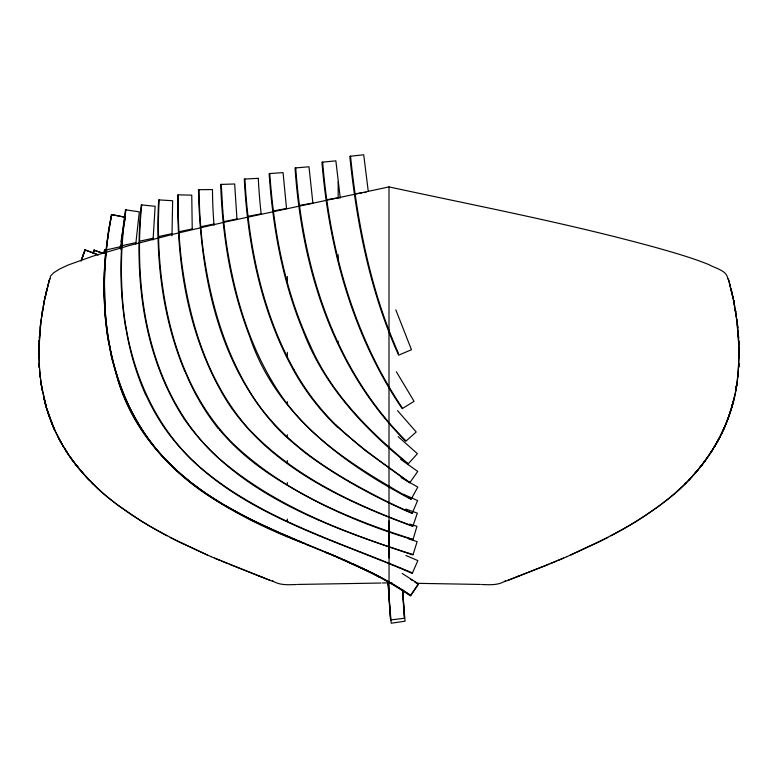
<?xml version="1.0" encoding="UTF-8"?>
<svg xmlns="http://www.w3.org/2000/svg" width="778" height="778" viewBox="0 0 778 778"><rect width="100%" height="100%" fill="white"/><g stroke="black" fill="none" stroke-linecap="round" stroke-linejoin="round"><path stroke-width="1.17" d="M39.192 363.666L39.007 346.2M738.828 363.384L738.604 367.333L738.935 344.236L736.892 320.05L739.071 349.935M38.919 352.074L38.919 350.11M38.949 348.155L39.396 367.333L39.279 365.31M739.071 355.721L739.051 348.155L739.081 352.074L739.081 350.11M739.032 357.637L739.081 354M38.968 347.99L38.929 349.964L40.368 326.196M739.032 357.841L739.061 355.935L737.884 375.482L738.098 373.489C734.325 424.418 705.422 470.836 665.151 501.285M40.067 375.103L39.882 373.09L40.281 377.048L40.067 375.035M38.958 348.019L39.143 342.262M153.062 239.887L155.143 206.296L141.236 204.877C134.059 278.154 143.269 356.45 184.357 419.206C236.92 494.886 329.162 527.076 412.924 554.947L417.144 541.624L408.8 538.96M727.77 279.156C727.479 270.423 715.031 268.332 708.865 264.598C692.031 257.79 674.536 252.831 657.089 247.861C568.718 223.461 478.548 206.258 389 186.905L389 557.923M389.078 555.589L389 520.978M389.078 555.706L389 594.577M39.075 344.109L41.108 320.05L40.855 322.073M738.118 373.09L736.659 384.838L736.961 382.786C730.931 431.041 701.853 473.851 663.43 502.627M736.017 388.66L736.348 386.715L735.657 390.682M738.818 363.637L737.719 377.048M39.474 336.291L39.347 338.294L39.97 330.261M738.565 367.644L738.711 365.631M135.78 244.068L139.301 211.869L125.482 209.768C119.686 248.513 119.141 288.21 125.521 326.916M131.103 410.327A228.499 228.499 0 0 1 118.771 380.637A258.714 258.714 0 0 1 110.262 348.768L108.657 340.161A303.323 303.323 0 0 1 105.38 313.057L104.427 282.735A363.511 363.511 0 0 1 105.964 253.939L105.973 253.716M105.575 254.017L104.252 274.05L104.067 295.319M106.002 253.482L106.061 252.801M105.954 253.939L106.761 246.101A369.569 369.569 0 0 1 111.76 214.417A370.62 370.62 0 0 0 105.964 253.939A358.464 358.464 0 0 0 104.534 297.653A312.853 312.853 0 0 0 108.619 340.171A263.159 263.159 0 0 0 118.713 380.646A225.046 225.046 0 0 0 135.207 418.126M105.74 252.344L108.123 233.254L111.458 214.543L125.462 217.208A354.749 354.749 0 0 0 120.619 248.036L120.512 248.979M40.155 328.258L40.592 324.154L40.368 326.235M40.602 324.144L41.954 314.079M120.172 248.775L120.58 245.303M40.835 322.18L44.424 300.396L49.636 278.806M121.028 241.793L121.504 238.292M41.662 316.043L44.472 300.104M121.679 237.125L122.389 232.457M41.642 316.179L41.954 314.234M736.338 386.792L736.659 384.76M122.574 231.299L123.167 227.808M123.371 226.641L125.151 217.383L111.458 214.543M43.267 306.318L43.646 304.354M44.074 302.088L49.238 280.226M731.621 407.516L733.148 401.934L728.646 416.765L730.503 411.192M44.015 302.341L44.424 300.396M44.891 298.11L45.328 296.117M45.241 296.457L45.678 294.561M733.917 398.842L731.942 406.398L734.383 396.858M46.67 290.223L47.166 288.21M47.672 286.187L48.148 284.291M48.713 282.2L49.218 280.294M103.882 252.179L104.563 249.962L106.605 250.467M81.826 259.249L85.172 249.884A309.868 309.868 0 0 0 81.33 260.718M93.127 252.354L93.885 250.156L103.28 253.307M93.506 252.179L94.196 250.166M713.504 448.391L711.345 451.814L712.395 450.17M721.605 433.618L720.691 435.476M708.068 456.676L705.695 460.002L706.852 458.407M708.593 455.927L710.868 452.553M716.071 444.092L714 447.564L715.011 445.891M694.394 473.958L692.965 475.562M700.219 467.111L698.877 468.745M686.128 482.71L684.621 484.208M678.786 489.722L677.191 491.171M692.284 476.301L690.825 477.867M664.5 501.8L661.786 503.891M661.086 504.426L655.125 508.831M680.799 487.855L679.476 489.109M654.434 509.327L637.026 520.939M662.72 503.181L660.016 505.233M505.535 580.738C498.591 585.513 489.644 584.803 481.631 584.511M659.374 505.719L644.874 515.902L628.079 526.346M607.822 537.472L567.065 556.62M636.2 521.455L618.938 531.539M627.34 526.774L600.003 541.449L570.896 554.957M618.306 531.88L611.012 535.818M567.201 556.562L557.816 560.52M563.612 558.089L550.386 563.573M556.338 561.133L544.901 565.8M545.349 565.616L507.84 580.378M517.477 576.595L519.636 575.739M541.614 567.113L504.65 581.643M548.879 564.196L541.167 567.288M105.915 252.179L105.565 254.134A367.79 367.79 0 0 0 104.563 267.399A359.883 359.883 0 0 0 104.058 280.702L103.999 290.622M106.353 249.903L120.405 246.743M122.088 245.673L135.887 242.61M139.515 241.229L153.101 238.253M158.498 236.58L171.928 233.682M178.93 231.747L192.234 228.936M200.705 226.758L213.94 224.025M223.763 221.623L236.93 218.988M389 186.905L224.502 222.177L173.008 234.275L129.498 245.488L92.718 256.215L68.046 265.055L59.682 268.984L53.497 272.874L50.424 276.239L50.23 279.156M248.017 216.342L261.155 213.814M273.409 210.916L286.528 208.514M299.802 205.353L312.902 203.097M327.091 199.654L336.096 198.186M355.245 193.81L361.799 192.876M336.913 198.059L340.2 197.593M403.101 597.115L403.626 607.861A184.123 184.123 0 0 0 404.521 618.267L390.653 619.94L389.195 599.07M364.26 192.574L365.913 192.39M297.546 584.443L381.016 583.033M296.496 584.502C288.444 584.793 279.448 585.533 272.465 580.738M258.247 178.327L244.282 179.076C247.754 244.963 261.243 311.745 293.403 369.968M382.436 582.975L391.947 582.8M417.582 583.335L480.454 584.443M412.982 539.358C347.503 518.8 281.665 490.597 231.669 442.312C186.924 396.644 167.095 332.488 160.56 270.209A446.504 446.504 0 0 1 159.198 199.781M409.675 524.109L416.94 526.307L412.982 539.718C361.945 524.469 312.484 502.86 268.157 473.141A270.374 270.374 0 0 1 243.699 454.401L243.047 453.778A212.579 212.579 0 0 1 219.785 430.039M104.563 249.962L106.79 250.652M412.924 554.529C343.788 532.551 273.467 505.846 218.044 457.59C168.126 412.593 145.515 344.926 140.643 279.409A421.695 421.695 0 0 1 141.732 204.76M412.836 526.054C353.008 504.212 292.81 475.883 248.61 428.785C207.269 382.338 188.898 320.186 181.332 259.589A471.021 471.021 0 0 1 178.318 194.714M93.885 250.156L102.686 253.22M405.815 509.055L417.329 513.14L412.846 526.375C343.263 500.643 270.19 466.674 227.935 402.761C189.287 341.153 176.635 266.63 177.783 194.84L191.758 195.152L192.224 228.567M80.97 261.029A301.494 301.494 0 0 1 84.948 249.884L98.261 254.805M84.958 249.884L98.018 254.853M262.779 577.471L210.799 556.562M262.128 577.208L273.35 581.643M270.161 580.378L229.121 564.196M258.364 575.739L260.523 576.595M225.737 562.815L227.614 563.573M307.252 544.833L330.028 554.218M303.712 543.025L328.306 553.158M309.527 545.767L298.003 540.992M327.392 552.769L338.702 557.505M304.616 543.404L276.171 531.257A703.244 703.244 0 0 1 261.972 524.761L252.626 520.258A440.825 440.825 0 0 1 223.801 504.776L205.703 493.252L190.882 482.418M325.476 552.331L334.579 556.114M302.691 542.947C224.152 512.896 141.868 464.398 117.352 377.972M221.662 561.133L225.396 562.669M331.039 554.286L372.915 573.25M298.023 540.661L301.883 542.266M405.931 555.492L417.864 560.598L412.243 573.396C324.971 535.264 221.312 509.785 163.857 426.976A217.704 217.704 0 0 1 148.948 401.322L145.729 394.572M293.948 538.95L295.98 539.806M332.303 555.161L339.091 558.02M220.184 560.52L214.65 558.196M290.787 537.958L295.591 539.99M291.915 538.084L281.062 533.416M339.801 557.972L342.009 558.915M336.845 557.077L358.911 566.822L379.411 577.091L370.27 571.908M285.993 535.916L288.385 536.937M412.476 572.958C341.279 542.577 264.082 520.375 203.457 470.126C150.135 426.334 124.937 356.859 121.932 289.416A393.386 393.386 0 0 1 125.948 209.661M344.197 559.859L350.975 562.825M341.318 558.974L371.962 573.182A354.525 354.525 0 0 1 410.521 595.958L418.37 584.424L414.625 581.905M283.61 534.885L252.471 520.56L222.44 504.368M210.935 556.62L177.997 541.449L150.66 526.774M207.249 555.015L170.178 537.472M278.329 532.22L261.972 524.761A535.322 535.322 0 0 1 242.658 515.201L221.808 503.551A304.957 304.957 0 0 1 193.294 484.344L188.471 480.493L190.279 481.942M352.852 563.671L360.36 567.113M403.393 494.254L417.591 500.546L412.146 513.422A483.867 483.867 0 0 1 399.24 507.733L389 502.919M361.78 567.784L364.61 569.136M389 502.539L399.299 507.402A485.861 485.861 0 0 0 412.126 513.081M389.593 503.21C361.157 489.333 333.373 473.783 307.932 454.877A299.248 299.248 0 0 1 302.885 451.007L289.192 439.531A231.552 231.552 0 0 1 278.223 429.009C218.287 365.514 200.15 274.274 198.487 189.686L212.472 189.579A483.751 483.751 0 0 0 214.038 225.299M389.545 502.802C338.051 477.147 285.468 446.523 253.307 397.169C225.056 353.708 210.537 302.71 203.408 251.751A498.786 498.786 0 0 1 199.061 189.55M366.02 569.817L368.86 571.208M373.537 573.561L374.763 574.193M375.375 574.504L391.48 583.374A354.992 354.992 0 0 1 410.57 595.365L418.379 583.763L402.168 573.454M166.988 535.818L159.694 531.88M159.062 531.539L141.8 521.455M411.027 498.951C362.208 470.953 311.268 440.922 279.399 392.987C249.971 348.719 234.489 296.603 226.583 244.448A519.51 519.51 0 0 1 222.771 210.643M401.059 477.595L417.786 487.077L411.066 499.33C342.369 463.075 275.091 413.517 249.728 336.592C230.959 288.152 222.391 236.211 220.689 184.435L234.664 183.978L236.998 219.532M149.921 526.346L131.346 514.715L116.914 504.426M389 486.269L389.574 486.61M221.711 503.93L213.794 499.058M140.974 520.939L118.626 505.719M213.084 498.601C168.972 471.449 133.573 429.563 117.955 379.82M410.852 579.435L412.739 580.67M117.984 505.233L115.28 503.181M114.57 502.627L111.915 500.546M409.685 482.428C384.526 464.349 358.736 446.805 336.397 425.206M111.264 500.021C95.266 487.971 74.892 465.302 68.221 454.187M400.67 459.331L417.737 471.429L409.714 482.875L364.542 450.005L337.214 426.743M116.214 503.891L113.5 501.8M112.849 501.285C80.601 476.428 54.431 441.583 44.852 401.934L46.398 407.623M97.201 487.855L98.524 489.109M398.122 436.594L417.416 453.681L408.032 464.038C363.754 428.425 323.716 385.275 303.313 331.36C282.453 281.364 272.835 227.419 269.13 173.591L283.075 172.609L286.518 208.407M407.983 463.523C368.412 430.633 330.815 393.094 310.101 345.121C285.04 291.4 273.807 232.272 269.772 173.445M100.673 491.035L99.341 489.848M93.253 484.072L91.998 482.846M405.678 440.62C333.529 368.227 302.554 267.69 295.728 167.824M397.539 410.628L416.211 431.994L405.756 441.282C333.101 368.957 301.786 268.138 295.056 167.97L308.983 166.774L312.814 202.436M219.804 430.02L218.278 428.163M84.919 475.416L83.723 474.103M80.912 470.865L79.755 469.513M67.219 452.66L62.921 445.784M71.061 458.271L72.305 460.002L70.02 456.812M62.007 444.199L54.732 430.078M66.655 451.814L64.496 448.391L67.647 453.302M402.1 407.633C353.377 334.939 329.58 248.639 322.646 162.057M396.372 371.787L414.071 401.312L402.187 408.683C352.842 335.872 329.055 249.154 321.946 162.213L335.863 160.842L340.249 197.962M293.996 369.725C261.865 311.531 248.406 244.788 244.895 178.94M135.246 418.097A204.935 204.935 0 0 0 158.508 451.59A221.292 221.292 0 0 0 188.519 480.444A224.356 224.356 0 0 1 158.469 451.629A205.013 205.013 0 0 1 135.246 418.107L131.122 410.327M53.935 428.299L54.781 430.176L46.563 408.178L41.409 385.246M53.205 426.597L53.983 428.396M58.671 438.131L60.567 441.68L57.835 436.536M398.501 353.416C370.824 291.118 357.452 223.656 350.518 156.154M184.649 371.067C162.223 317.21 155.435 257.829 158.683 199.897L172.638 200.724L171.977 235.851M50.667 420.305L52.126 424.049L46.379 407.516M50.016 418.603L47.516 411.309M395.808 309.819L411.465 349.721L398.599 355.176C370.406 292.45 356.771 224.404 349.808 156.3L363.705 154.783L368.295 191.524M39.299 365.66L39.435 367.644L39.182 363.637L39.921 373.528M117.75 379.207L112.197 359.757L108.152 339.937M117.147 377.349L111.293 355.935L107.247 334.141M728.364 278.806L733.586 300.366L737.165 322.18L736.892 320.147M45.873 405.776L42.343 390.595M728.762 280.226L733.518 300.065L737.165 322.18M729.852 284.291L730.328 286.187M730.863 288.268L731.31 290.165M732.331 294.522L732.759 296.496M733.586 300.366L733.975 302.37M734.364 304.334L734.724 306.338M41.993 388.747L41.04 382.786L42.343 390.682L41.652 386.715M735.424 310.305L735.755 312.25M108.054 339.364L107.5 335.882M41.098 383.272L41.419 385.305L40.106 375.443M736.056 314.224L736.348 316.189M41.341 384.838L40.281 376.98M107.413 335.299L105.049 314.613L104.009 292.188M736.046 314.079L736.319 316.014M107.16 333.558L106.304 327.091A310.237 310.237 0 0 1 105.049 314.613L104.077 295.844M404.531 618.267L403.033 595.306M387.921 582.537L391.208 623.217L405.037 621.194L402.508 589.695M39.873 373.158L39.406 367.274M222.761 210.643L221.273 184.298M738.643 338.226L738.03 330.251L738.643 338.284M402.771 589.86L402.955 593.867M389.545 606.558L388.173 581.866A108.619 108.619 0 0 1 388.183 583.072M738.76 340.2L738.847 342.145M39.182 363.336L39.279 365.359M402.946 593.488L403.062 596.084M389.136 597.611L388.699 588.664A198.536 198.536 0 0 0 388.28 583.062M103.999 291.147L104.009 291.662M338.167 181.906L338.167 197.69M338.167 254.746L338.167 259.599M338.167 341.25L338.167 343.623M287.325 276.443L287.325 282.492M287.325 352.395L287.325 357.112M287.325 401.662L287.325 403.986M287.325 434.766L287.325 437.11M287.325 460.586L287.325 462.988M287.325 482.593L287.325 484.859M287.325 519.052L287.325 521.377M390.624 619.94A215.175 215.175 0 0 1 389.564 606.548M104.223 252.899A294.522 294.522 0 0 1 105.137 250.01A295.446 295.446 0 0 0 104.116 253.22M93.234 253.638A292.061 292.061 0 0 1 94.42 250.244M371.69 572.627A359.806 359.806 0 0 1 410.589 595.345M145.554 394.641A270.005 270.005 0 0 1 125.744 326.886M218.044 428.347A234.013 234.013 0 0 1 184.872 370.98M261.223 214.485A581.497 581.497 0 0 1 258.286 178.327M337.088 426.869A243.514 243.514 0 0 1 293.384 369.968M336.271 425.333A243.533 243.533 0 0 1 293.996 369.715M39.25 340.18L39.153 342.145L39.25 340.18M736.883 383.321L736.251 387.269L736.902 383.272M42.576 310.305L42.255 312.27L42.576 310.305M38.939 355.672L38.968 357.637L38.929 353.757L38.929 355.721M46.573 290.651L46.116 292.596L46.573 290.651M728.014 418.486L728.675 416.648L727.304 420.421L728.014 418.486M726.633 422.123L727.333 420.305L725.874 424.049L726.633 422.123M725.164 425.722L725.913 423.932L724.357 427.637L725.164 425.722M723.618 429.281L724.406 427.511L723.618 429.281M724.795 426.597L721.546 433.725L724.795 426.597M720.214 436.409L719.271 438.267L720.214 436.409M718.425 439.842L719.329 438.131L717.433 441.68L718.425 439.842M716.548 443.236L717.491 441.544L716.548 443.236M710.353 453.302L711.423 451.678L710.353 453.302M703.341 463.143L702.038 464.826L703.341 463.143M700.929 466.216L702.135 464.69L700.929 466.216M705.053 460.858L703.866 462.443L705.053 460.858M698.352 469.377L696.981 471.011L698.352 469.377M701.348 465.682L700.122 467.218L701.348 465.682M690.31 478.412L688.851 479.948L690.31 478.412M696.232 471.867L694.929 473.355L696.232 471.867M87.175 477.867L85.716 476.301L87.175 477.867M83.071 473.355L81.661 471.76L83.071 473.355M89.023 479.812L87.69 478.412L89.023 479.812M79.123 468.745L77.781 467.111L79.123 468.745M76.652 465.682L77.878 467.218L76.652 465.682M74.134 462.443L72.85 460.751L74.134 462.443M77.071 466.216L74.659 463.143L77.071 466.216M68.308 454.294L67.132 452.553L68.308 454.294M62.989 445.891L61.929 444.092L62.989 445.891M61.452 443.236L60.509 441.544L61.452 443.236M54.382 429.281L52.087 423.932L54.382 429.281M45.532 404.521L46.058 406.398L44.521 400.67L45.532 404.521M44.083 398.842L44.55 400.738L43.617 396.858L44.083 398.842M731.884 292.557L731.427 290.612L731.884 292.596M733.09 298.062L732.672 296.117L733.09 298.062M733.926 302.088L733.528 300.104L733.907 302.049M735.725 312.075L735.395 310.101L735.706 312.046M737.632 326.235L737.408 324.212L737.836 328.248L737.632 326.235M40.116 375.482L39.902 373.489L40.116 375.482M738.925 344.236L738.857 342.262L738.925 344.236M38.978 357.861L38.929 355.916L38.978 357.861"/></g></svg>
